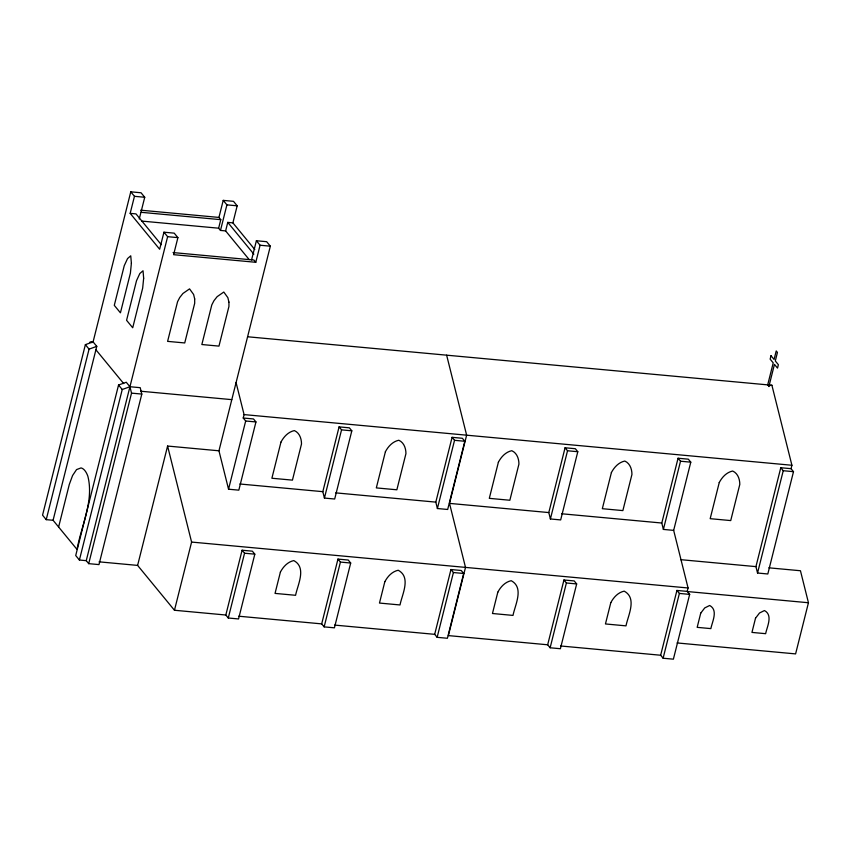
<?xml version="1.0" encoding="UTF-8"?>
<svg xmlns="http://www.w3.org/2000/svg" width="851" height="851" viewBox="0 0 851 851"><rect width="100%" height="100%" fill="white"/><g stroke="black" fill="none" stroke-linecap="round" stroke-linejoin="round"><path stroke-width="1.28" d="M139.266 219.005L144.734 197.262L141.043 192.773L130.777 191.826L93.089 341.879L85.377 344.655L42.55 515.163L46.231 519.653L53.081 520.28L77.037 549.438C81.334 525.429 94.131 501.016 87.844 476.188A32.881 12.882 -84.7 0 0 81.047 467.922L76.558 469.582L72.59 475.507L69.314 484.379L58.613 527.014M46.231 519.653L89.068 349.133L85.377 344.655M53.081 520.28L96.769 346.357L93.089 341.879L89.77 342.293L92.334 342.527M251.566 259.927L256.385 240.748L260.076 245.237L255.789 262.289L173.615 254.683L177.902 237.631L174.21 233.153L163.945 232.195L159.658 249.247L130.171 213.356L134.458 196.315L130.777 191.826M88.706 563.649L131.533 393.13L129.937 386.726L126.256 382.248L118.544 385.024L75.718 555.533L79.398 560.022L86.249 560.66L88.706 563.649L98.982 564.596L141.809 394.077L140.213 387.684L129.937 386.726L122.236 389.503L79.398 560.022M86.249 560.66L167.626 236.684L163.945 232.195M249.205 259.619L225.621 230.908L220.483 230.44L218.633 228.196L220.781 219.664L218.941 217.43L223.217 200.379L233.493 201.325L237.174 205.814L232.897 222.866L254.789 249.524M220.483 230.44L226.909 204.857L223.217 200.379M225.823 615.018L242.099 550.225L252.364 551.171L254.821 554.161L238.546 618.954L228.281 618.007L225.823 615.018L174.466 610.263L137.607 565.404L167.594 446.052L218.952 450.796L228.547 489.208L238.823 490.155L255.949 421.947L253.492 418.958L243.226 418.011L244.077 414.597L236.078 382.588M225.621 230.908L227.76 222.388L232.897 222.866M174.466 610.263L191.592 542.066L167.594 446.052M218.952 450.796L270.341 246.184L266.661 241.695L256.385 240.748M228.547 489.208L245.684 421L243.226 418.011M228.281 618.007L244.556 553.214L242.099 550.225M322.816 491.665L339.092 426.872L349.367 427.83L351.825 430.819L334.688 499.016L324.422 498.069L322.816 491.665L239.854 483.996M324.422 498.069L341.549 429.861L339.092 426.872M321.689 623.879L337.964 559.086L348.24 560.043L350.697 563.032L334.422 627.825L324.146 626.879L321.689 623.879L238.727 616.209M324.146 626.879L340.421 562.075L337.964 559.086M435.808 502.122L452.083 437.329L462.359 438.276L464.816 441.265L447.679 509.472L437.403 508.526L435.808 502.122L335.72 492.867M437.403 508.526L454.54 440.318L452.083 437.329M547.672 644.781L563.947 579.988L574.212 580.935L576.67 583.935L560.394 648.728L550.129 647.771L547.672 644.781L448.371 635.601L465.508 567.394L449.509 503.388L466.635 435.18L446.637 355.175M434.68 634.335L450.956 569.542L461.221 570.489L463.678 573.478L447.403 638.271L437.137 637.325L434.68 634.335L334.592 625.081M437.137 637.325L453.413 572.532L450.956 569.542M548.799 512.568L565.075 447.775L575.34 448.722L577.797 451.721L560.671 519.918L550.395 518.972L548.799 512.568L449.509 503.388M550.395 518.972L567.532 450.764L565.075 447.775M550.129 647.771L566.404 582.978L563.947 579.988M673.662 530.375L663.386 529.418L661.791 523.025L678.066 458.232L688.331 459.178L690.789 462.167L673.662 530.375L688.065 587.977L687.204 591.392L689.661 594.381L673.386 659.174L663.11 658.227L660.653 655.238L560.575 645.973M663.386 529.418L680.523 461.221L678.066 458.232M660.653 655.238L676.928 590.445L687.204 591.392M663.11 658.227L679.385 593.434L676.928 590.445M755.933 566.628L780.782 467.731L791.047 468.678L793.504 471.667L767.815 573.978L757.539 573.021L755.933 566.628L680.662 559.66M757.539 573.021L783.239 470.72L780.782 467.731M791.047 468.678L791.909 465.263L771.9 385.258L247.779 336.783M768.847 567.819L800.451 570.744L808.45 602.742L795.6 653.898L677.077 642.941M89.068 349.133L96.769 346.357M769.283 385.588L771.9 385.258M134.458 196.315L144.734 197.262M226.909 204.857L237.174 205.814M140.681 210.186L218.941 217.43M141.213 212.314L220.781 219.664M130.171 213.356L136 213.899L161.264 244.662M141.681 221.079L218.633 228.196M167.626 236.684L177.902 237.631M260.076 245.237L270.341 246.184M173.072 252.566L253.949 260.044L255.789 262.289M140.67 391.215L231.802 399.64M131.533 393.13L141.809 394.077M244.077 414.597L791.909 465.263M245.684 421L255.949 421.947M341.549 429.861L351.825 430.819M454.54 440.318L464.816 441.265M567.532 450.764L577.797 451.721M680.523 461.221L690.789 462.167M783.239 470.72L793.504 471.667M561.703 513.77L661.791 523.025M191.592 542.066L688.065 587.977M687.3 591.541L808.45 602.742M244.556 553.214L254.821 554.161M340.421 562.075L350.697 563.032M453.413 572.532L463.678 573.478M566.404 582.978L576.67 583.935M679.385 593.434L689.661 594.381M99.088 561.841L137.607 565.404M227.76 222.388L253.875 254.172M95.908 349.772L123.714 383.61M118.544 385.024L122.236 389.503M194.688 298.946L194.688 303.307L184.731 342.953L167.604 341.368L177.561 301.722L179.71 297.563L182.922 293.489L189.55 288.872L193.613 294.478L194.688 298.946M228.93 302.105L228.93 306.477L218.962 346.112L201.847 344.527L211.803 304.892L213.941 300.722L217.154 296.659L223.792 292.042L227.855 297.648L228.93 302.105M131.384 263.246L130.394 273.182L120.427 312.828L114.289 305.349L124.246 265.703L127.544 258.576L130.746 255.8L131.384 263.246M143.659 278.203L142.67 288.127L132.713 327.773L126.576 320.295L136.532 280.66L139.819 273.533L143.032 270.756L143.659 278.203M280.968 442.084L271.894 478.241L292.436 480.134L301.509 443.988C301.531 438.712 299.563 432.84 294.372 430.585C288.255 431.882 283.777 436.754 280.968 442.084M280.394 572.085L275.043 593.402L295.584 595.296C297.648 584.807 306.934 567.628 293.797 560.586C287.691 561.873 283.202 566.755 280.394 572.085M385.397 451.743L376.323 487.9L396.864 489.793L405.938 453.647C405.959 448.371 403.991 442.499 398.8 440.244C392.683 441.541 388.205 446.413 385.397 451.743M384.822 581.744L379.472 603.061L400.013 604.955C402.076 594.466 411.363 577.286 398.225 570.244C392.12 571.532 387.63 576.414 384.822 581.744M498.388 462.199L489.304 498.346L509.855 500.25L518.929 464.093C518.95 458.817 516.982 452.945 511.791 450.7C505.675 451.987 501.196 456.87 498.388 462.199M497.814 592.19L492.463 613.507L513.004 615.411C515.068 604.923 524.354 587.743 511.217 580.701C505.1 581.988 500.622 586.86 497.814 592.19M611.401 472.55L602.327 508.696L622.868 510.6L631.942 474.454C631.963 469.167 629.995 463.295 624.804 461.051C618.688 462.348 614.209 467.22 611.401 472.55M610.805 602.646L605.455 623.953L625.996 625.857C628.059 615.369 637.346 598.189 624.198 591.147C618.092 592.434 613.614 597.317 610.805 602.646M719.255 482.528L710.181 518.674L730.722 520.578L739.796 484.421C739.817 479.145 737.849 473.273 732.658 471.029C726.541 472.316 722.063 477.198 719.255 482.528M700.735 613.135L697.171 627.347L710.862 628.612C712.234 621.624 718.425 610.167 709.67 605.476L704.734 607.922L700.735 613.135M771.006 355.729L770.144 359.143L773.219 362.877L767.655 385.046L768.485 384.939L768.878 386.545L774.453 364.377L777.516 368.111L778.378 364.707L775.304 360.962L777.442 352.442L776.218 350.942L774.08 359.473L771.006 355.729M755.518 618.209L751.954 632.41L765.645 633.687C767.017 626.687 773.208 615.241 764.453 610.539L759.517 612.997L755.518 618.209"/></g></svg>
